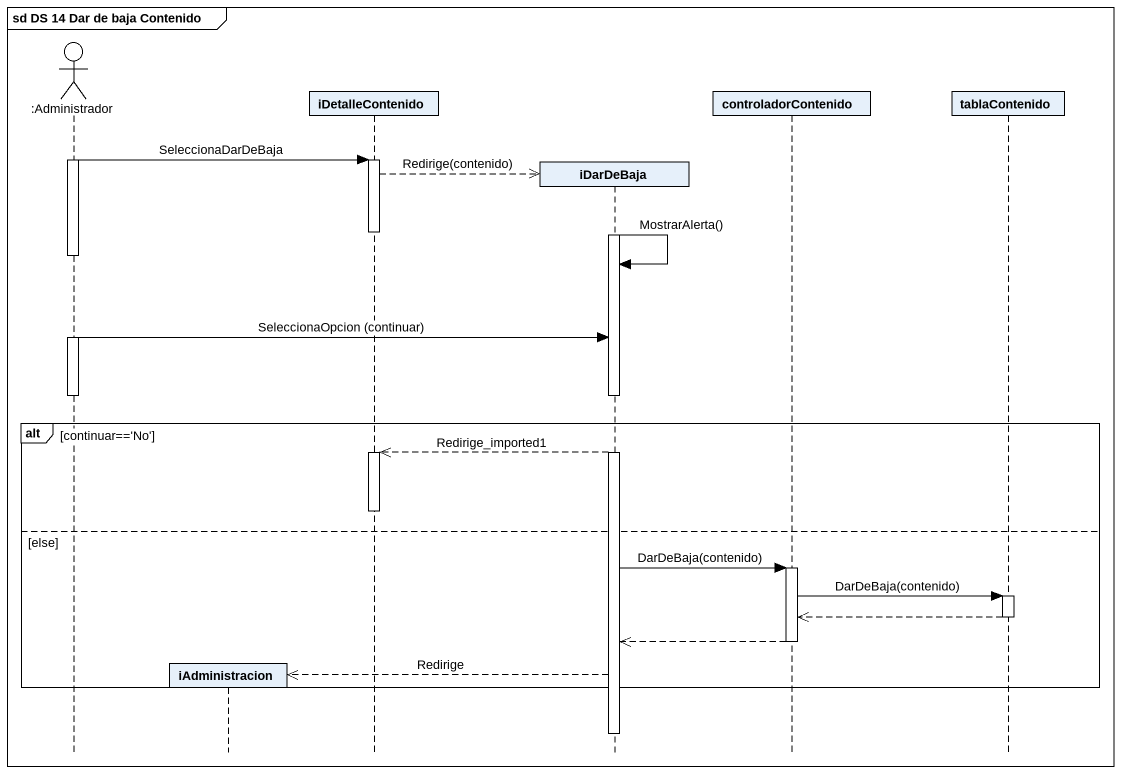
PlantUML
@startuml
mainframe sd DS 14 Dar de baja Contenido
hide footbox
actor ":Administrador" as Administrador
participant iAdministracion
participant iDetalleContenido
participant iDarDeBaja
participant controladorContenido
participant tablaContenido

activate Administrador
Administrador -> iDetalleContenido : SeleccionaDarDeBaja
activate iDetalleContenido
iDetalleContenido -->> iDarDeBaja ** : Redirige(contenido)
deactivate iDetalleContenido
activate iDarDeBaja
deactivate Administrador
iDarDeBaja -> iDarDeBaja : MostrarAlerta()
activate Administrador
Administrador -> iDarDeBaja : SeleccionaOpcion (continuar)
deactivate Administrador
alt continuar=='No'
  iDarDeBaja -->> iDetalleContenido : Redirige_imported1
  activate iDetalleContenido
  deactivate iDetalleContenido
else else
  iDarDeBaja -> controladorContenido : DarDeBaja(contenido)
  activate controladorContenido
  controladorContenido -> tablaContenido : DarDeBaja(contenido)
  activate tablaContenido
  tablaContenido -->> controladorContenido
  deactivate tablaContenido
  controladorContenido -->> iDarDeBaja
  deactivate controladorContenido
  iDarDeBaja -->> iAdministracion ** : Redirige
end
deactivate iDarDeBaja
@enduml
